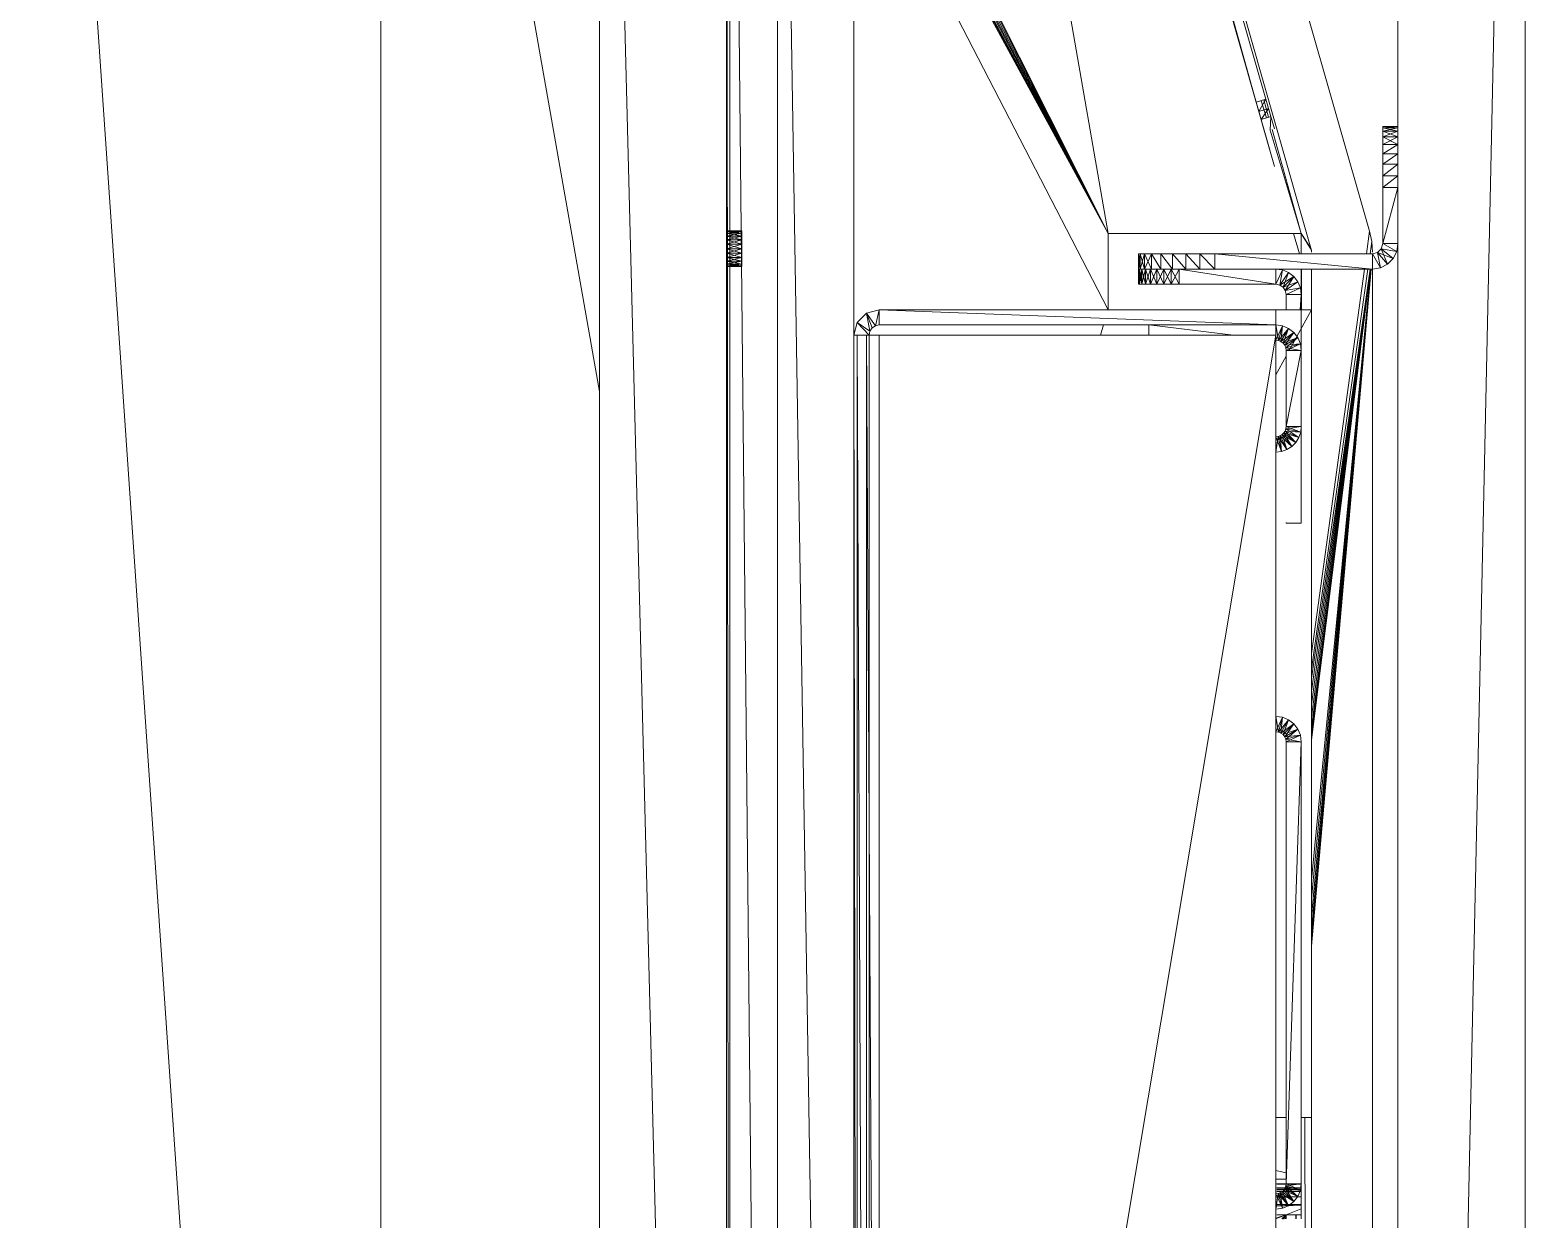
# Model space of a CAD drawing. Header units: millimetres. Extents: x 90978 to 295199, y -4084 to 97293.
# Drawn here: x 171673.3 to 171967.3, y 18576.1 to 18810 of the extents above; entities that cross this region are included whole.
import ezdxf

# ---------------------------------------------------------------- set-up
doc = ezdxf.new("R2010")
doc.units = ezdxf.units.MM
doc.header["$MEASUREMENT"] = 0
doc.layers.get('0').update_dxf_attribs({"linetype": 'CONTINUOUS'})
doc.layers.add('G-IMPT', color=8, linetype='CONTINUOUS', lineweight=9)

# ---------------------------------------------------------------- blocks, each defined once
blk = doc.blocks.new('Synergy Type 3 - Desk Type 3_dwg_Family - 607669-310583-_3D_-V219-Level 0')
at = {"layer": 'G-IMPT'}
for p, q in [((20.53, -395.46), (328.81, -307.38)), ((29.77, -392.82), (72.05, -380.74)), ((29.77, -392.82), (72.13, -381.01)), ((30.32, -394.75), (73.55, -382.4)), ((17.13, -396.43), (42.01, -389.33)), ((18.97, -395.91), (43.83, -388.81)), ((20.53, -395.46), (29.77, -392.82)), ((20.53, -395.46), (27.93, -393.35)), ((23.93, -394.49), (26.37, -393.79)), ((27.93, -393.35), (26.37, -393.79)), ((28.48, -395.27), (26.37, -393.79)), ((26.37, -393.79), (26.92, -395.72)), ((27.93, -393.35), (29.77, -392.82)), ((27.93, -393.35), (30.32, -394.75)), ((27.93, -393.35), (28.48, -395.27)), ((30.32, -394.75), (29.77, -392.82)), ((24.25, -395.61), (26.92, -395.72)), ((24.48, -396.41), (26.92, -395.72)), ((30.32, -394.75), (26.92, -395.72)), ((28.48, -395.27), (26.92, -395.72)), ((30.32, -394.75), (28.48, -395.27)), ((-169.96, -402.39), (-328.16, -403.02)), ((-182.96, -401.71), (-189.89, -401.71)), ((-3.06, -401.71), (-11.06, -401.71)), ((-3.06, -401.72), (-11.06, -401.75)), ((3.94, -400.2), (-0.06, -401.35)), ((-169.96, -403.71), (-328.16, -403.71)), ((-3.06, -403.71), (-11.06, -403.71))]:
    blk.add_line(p, q, dxfattribs=at)
blk = doc.blocks.new('Synergy Type 3 - Desk Type 3_dwg_Family - 609077-310585-_3D_-768214-Level 0')
at = {"layer": 'G-IMPT'}
for p, q in [((116.42, -383.12), (4.36, -415.13)), ((-136.21, -403.71), (-3.06, -415.42)), ((-135.23, -403.71), (-3.06, -415.42)), ((-133.19, -403.71), (-3.06, -415.41)), ((-129.73, -403.76), (-3.06, -415.41)), ((-126.87, -403.71), (-3.06, -415.4)), ((-123.2, -403.71), (-3.06, -415.39)), ((-95.66, -403.71), (-3.06, -415.3)), ((-94.86, -403.71), (-3.06, -415.3)), ((-93.32, -403.71), (-3.06, -415.29)), ((-91.21, -403.71), (-3.06, -415.28)), ((-88.74, -403.71), (-3.06, -415.27)), ((-86.12, -403.71), (-3.06, -415.25)), ((-83.57, -403.71), (-3.06, -415.24)), ((-81.75, -403.71), (-3.06, -414.81)), ((-78.69, -403.71), (-3.06, -414.11)), ((-0.06, -414.53), (4.36, -415.13)), ((-495.06, -415.71), (-3.06, -415.71)), ((-0.06, -415.23), (2.32, -415.57)), ((0.24, -415.71), (2.32, -415.57)), ((2.32, -415.57), (4.36, -415.13))]:
    blk.add_line(p, q, dxfattribs=at)
blk = doc.blocks.new('Synergy Type 3 - Desk Type 3_dwg_Family - 612933-310587-_3D_-V220-Level 0')
at = {"layer": 'G-IMPT'}
for p, q in [((-319.04, -396.71), (-318.19, -398.71)), ((-316.06, -398.71), (-316.06, -396.71)), ((-315.98, -398.71), (-315.94, -396.71)), ((-315.06, -401.71), (-315.06, -396.71)), ((-314.97, -396.71), (-315.03, -401.71)), ((-314.32, -401.71), (-314.32, -396.71)), ((-189.06, -398.71), (-189.89, -396.63)), ((-182.06, -396.71), (-182.06, -398.74)), ((-180.36, -396.71), (-180.85, -398.71)), ((-314.29, -396.92), (-314.32, -401.71)), ((-314.06, -396.92), (-314.06, -401.71)), ((-313.69, -401.71), (-313.72, -396.92)), ((-313.68, -396.92), (-313.68, -401.71)), ((-312.63, -401.71), (-312.71, -396.92)), ((-312.59, -396.92), (-312.59, -401.71)), ((-311.02, -401.71), (-311.15, -396.92)), ((-311.06, -396.92), (-311.06, -401.71)), ((-310.97, -396.92), (-310.97, -401.71)), ((-309.06, -398.71), (-310.2, -401.71)), ((-309.06, -398.71), (-309.12, -396.92)), ((-309.06, -398.71), (-309.06, -396.92)), ((-309.06, -398.71), (-308.34, -396.92)), ((-309.06, -398.71), (-308.42, -396.92)), ((-309.06, -398.71), (-309.06, -401.71)), ((-193.88, -398.79), (-192.45, -398.77)), ((-189.06, -398.71), (-189.89, -397.88)), ((-189.06, -398.71), (-189.89, -397.96)), ((-189.06, -398.71), (-189.89, -398.08)), ((-189.06, -398.71), (-189.89, -398.2)), ((-189.06, -398.71), (-189.89, -398.27)), ((-189.06, -398.71), (-189.89, -398.63)), ((-189.06, -398.71), (-189.89, -398.64)), ((-189.06, -398.71), (-189.89, -398.64)), ((-189.89, -398.72), (-189.06, -398.71)), ((-189.06, -398.71), (-189.89, -398.71)), ((-189.06, -398.71), (-189.69, -396.92)), ((-189.06, -398.71), (-189.65, -396.92)), ((-189.06, -398.71), (-189.06, -396.92)), ((-189.06, -398.71), (-189.06, -401.71)), ((-189.06, -398.71), (-187.91, -401.71)), ((-187.37, -396.92), (-187.21, -401.71)), ((-187.14, -396.92), (-187.14, -401.71)), ((-187.06, -401.71), (-187.06, -396.92)), ((-185.57, -401.71), (-185.7, -396.92)), ((-185.52, -396.92), (-185.52, -401.71)), ((-184.47, -401.71), (-184.56, -396.92)), ((-184.44, -396.92), (-184.44, -401.71)), ((-184.07, -401.71), (-184.1, -396.92)), ((-184.06, -396.92), (-184.06, -401.71)), ((-184.03, -396.92), (-184.05, -401.71)), ((-183.79, -401.71), (-183.79, -396.92)), ((-183.71, -396.92), (-183.76, -401.71)), ((-183.06, -401.71), (-183.06, -396.92)), ((-182.95, -396.92), (-183.02, -401.71)), ((-309.06, -400.71), (-309.06, -400.56)), ((-189.89, -400.64), (-189.06, -400.62)), ((-189.06, -400.62), (-189.89, -400.62)), ((-189.89, -400.71), (-189.06, -400.71)), ((-189.06, -400.71), (-189.06, -400.56))]:
    blk.add_line(p, q, dxfattribs=at)
blk = doc.blocks.new('Synergy Type 3 - Desk Type 3_dwg_Family - 633481-310595-_3D_-V221-Level 0')
at = {"layer": 'G-IMPT'}
for p, q in [((-14.06, -371.71), (-16.06, -371.71)), ((-16.06, -388.38), (-14.06, -371.71)), ((-14.06, -371.71), (-14.06, -396.71)), ((-187.79, -398.01), (-187.96, -396.71)), ((-187.79, -398.01), (-187.96, -396.71)), ((-187.79, -398.01), (-187.96, -396.71)), ((-184.91, -397.16), (-187.96, -396.71)), ((-187.79, -398.01), (-184.96, -396.71)), ((-184.91, -397.16), (-184.96, -396.71)), ((-184.96, -396.71), (-184.91, -397.16)), ((-184.91, -397.16), (-184.96, -396.71)), ((-94.12, -397.23), (-94.06, -396.71)), ((-94.12, -397.23), (-94.06, -396.71)), ((-94.12, -397.23), (-91.06, -396.71)), ((-94.12, -397.23), (-94.06, -396.71)), ((-94.06, -396.71), (-91.23, -398.01)), ((-91.06, -396.71), (-91.23, -398.01)), ((-91.06, -396.71), (-91.23, -398.01)), ((-91.06, -396.71), (-91.23, -398.01)), ((-38.93, -397.82), (-39.06, -396.71)), ((-38.93, -397.82), (-39.06, -396.71)), ((-36.01, -397.16), (-39.06, -396.71)), ((-38.93, -397.82), (-39.06, -396.71)), ((-36.19, -396.76), (-38.93, -397.82)), ((-36.06, -396.71), (-36.01, -397.16)), ((-36.06, -396.71), (-36.01, -397.16)), ((-36.06, -396.71), (-36.01, -397.16)), ((-17.06, -396.71), (-17.12, -397.23)), ((-17.12, -397.23), (-17.06, -396.71)), ((-17.12, -397.23), (-14.06, -396.71)), ((-17.12, -397.23), (-17.06, -396.71)), ((-17.06, -396.71), (-14.23, -398.01)), ((-16.06, -396.71), (-14.06, -396.71)), ((-14.06, -396.71), (-14.23, -398.01)), ((-14.06, -396.71), (-14.23, -398.01)), ((-14.06, -396.71), (-14.23, -398.01)), ((-184.91, -397.16), (-187.79, -398.01)), ((-184.91, -397.16), (-187.79, -398.01)), ((-184.76, -397.58), (-187.79, -398.01)), ((-187.29, -399.21), (-187.79, -398.01)), ((-187.29, -399.21), (-187.79, -398.01)), ((-187.29, -399.21), (-187.79, -398.01)), ((-187.29, -399.21), (-184.91, -397.16)), ((-184.76, -397.58), (-187.29, -399.21)), ((-184.76, -397.58), (-187.29, -399.21)), ((-184.52, -397.96), (-187.29, -399.21)), ((-186.49, -400.25), (-187.29, -399.21)), ((-186.49, -400.25), (-187.29, -399.21)), ((-186.49, -400.25), (-187.29, -399.21)), ((-186.49, -400.25), (-184.76, -397.58)), ((-186.49, -400.25), (-184.52, -397.96)), ((-184.52, -397.96), (-186.49, -400.25)), ((-186.49, -400.25), (-184.2, -398.28)), ((-184.2, -398.28), (-186.49, -400.25)), ((-183.82, -398.51), (-186.49, -400.25)), ((-184.2, -398.28), (-185.46, -401.04)), ((-185.46, -401.04), (-183.82, -398.51)), ((-183.82, -398.51), (-185.46, -401.04)), ((-183.4, -398.66), (-185.46, -401.04)), ((-184.76, -397.58), (-184.91, -397.16)), ((-184.91, -397.16), (-184.76, -397.58)), ((-184.76, -397.58), (-184.91, -397.16)), ((-184.52, -397.96), (-184.76, -397.58)), ((-184.76, -397.58), (-184.52, -397.96)), ((-184.52, -397.96), (-184.76, -397.58)), ((-184.52, -397.96), (-184.2, -398.28)), ((-184.52, -397.96), (-184.2, -398.28)), ((-184.2, -398.28), (-184.52, -397.96)), ((-183.82, -398.51), (-184.25, -401.54)), ((-184.25, -401.54), (-183.4, -398.66)), ((-183.4, -398.66), (-184.25, -401.54)), ((-182.96, -398.71), (-184.25, -401.54)), ((-184.2, -398.28), (-183.82, -398.51)), ((-184.2, -398.28), (-183.82, -398.51)), ((-183.82, -398.51), (-184.2, -398.28)), ((-183.82, -398.51), (-183.4, -398.66)), ((-183.82, -398.51), (-183.4, -398.66)), ((-183.4, -398.66), (-183.82, -398.51)), ((-183.4, -398.66), (-182.96, -398.71)), ((-183.4, -398.66), (-182.96, -398.71)), ((-183.4, -398.66), (-182.96, -401.71)), ((-182.96, -398.71), (-183.4, -398.66)), ((-182.96, -398.71), (-96.06, -398.71)), ((-182.96, -398.71), (-96.06, -401.71)), ((-182.96, -398.71), (-182.96, -401.71)), ((-96.06, -398.71), (-95.54, -398.64)), ((-96.06, -398.71), (-95.54, -398.64)), ((-96.06, -398.71), (-95.54, -398.64)), ((-95.54, -398.64), (-96.06, -401.71)), ((-96.06, -398.71), (-96.06, -401.71)), ((-96.06, -398.71), (-94.76, -401.54)), ((-95.54, -398.64), (-95.06, -398.44)), ((-95.54, -398.64), (-95.06, -398.44)), ((-95.54, -398.64), (-95.06, -398.44)), ((-95.54, -398.64), (-93.56, -401.04)), ((-95.54, -398.64), (-94.76, -401.54)), ((-95.54, -398.64), (-94.76, -401.54)), ((-95.06, -398.44), (-94.64, -398.13)), ((-95.06, -398.44), (-94.64, -398.13)), ((-95.06, -398.44), (-94.64, -398.13)), ((-95.06, -398.44), (-92.52, -400.25)), ((-95.06, -398.44), (-93.56, -401.04)), ((-95.06, -398.44), (-93.56, -401.04)), ((-95.06, -398.44), (-94.76, -401.54)), ((-94.64, -398.13), (-94.32, -397.71)), ((-94.64, -398.13), (-94.32, -397.71)), ((-94.64, -398.13), (-94.32, -397.71)), ((-94.64, -398.13), (-91.73, -399.21)), ((-94.64, -398.13), (-92.52, -400.25)), ((-94.64, -398.13), (-92.52, -400.25)), ((-94.64, -398.13), (-93.56, -401.04)), ((-94.32, -397.71), (-94.12, -397.23)), ((-94.32, -397.71), (-94.12, -397.23)), ((-94.32, -397.71), (-94.12, -397.23)), ((-94.32, -397.71), (-91.23, -398.01)), ((-94.32, -397.71), (-91.73, -399.21)), ((-94.32, -397.71), (-91.73, -399.21)), ((-94.32, -397.71), (-92.52, -400.25)), ((-94.12, -397.23), (-91.23, -398.01)), ((-94.12, -397.23), (-91.23, -398.01)), ((-94.12, -397.23), (-91.73, -399.21)), ((-91.73, -399.21), (-92.52, -400.25)), ((-91.73, -399.21), (-92.52, -400.25)), ((-91.73, -399.21), (-92.52, -400.25)), ((-91.23, -398.01), (-91.73, -399.21)), ((-91.23, -398.01), (-91.73, -399.21)), ((-91.23, -398.01), (-91.73, -399.21)), ((-36.01, -397.16), (-38.93, -397.82)), ((-36.01, -397.16), (-38.93, -397.82)), ((-35.86, -397.58), (-38.93, -397.82)), ((-38.56, -398.88), (-38.93, -397.82)), ((-38.56, -398.88), (-38.93, -397.82)), ((-38.56, -398.88), (-38.93, -397.82)), ((-36.01, -397.16), (-38.56, -398.88)), ((-35.86, -397.58), (-38.56, -398.88)), ((-35.86, -397.58), (-38.56, -398.88)), ((-35.62, -397.96), (-38.56, -398.88)), ((-37.97, -399.83), (-38.56, -398.88)), ((-37.97, -399.83), (-38.56, -398.88)), ((-37.97, -399.83), (-38.56, -398.88)), ((-35.86, -397.58), (-37.97, -399.83)), ((-35.62, -397.96), (-37.97, -399.83)), ((-35.62, -397.96), (-37.97, -399.83)), ((-35.3, -398.27), (-37.97, -399.83)), ((-37.17, -400.62), (-37.97, -399.83)), ((-37.17, -400.62), (-37.97, -399.83)), ((-37.17, -400.62), (-37.97, -399.83)), ((-35.62, -397.96), (-37.17, -400.62)), ((-35.3, -398.27), (-37.17, -400.62)), ((-35.3, -398.27), (-37.17, -400.62)), ((-34.92, -398.51), (-37.17, -400.62)), ((-35.3, -398.27), (-36.23, -401.22)), ((-34.92, -398.51), (-36.23, -401.22)), ((-34.92, -398.51), (-36.23, -401.22)), ((-34.5, -398.66), (-36.23, -401.22)), ((-36.01, -397.16), (-35.86, -397.58)), ((-36.01, -397.16), (-35.86, -397.58)), ((-36.01, -397.16), (-35.86, -397.58)), ((-35.86, -397.58), (-35.62, -397.96)), ((-35.86, -397.58), (-35.62, -397.96)), ((-35.86, -397.58), (-35.62, -397.96)), ((-35.62, -397.96), (-35.3, -398.27)), ((-35.62, -397.96), (-35.3, -398.27)), ((-35.62, -397.96), (-35.3, -398.27)), ((-35.3, -398.27), (-34.92, -398.51)), ((-35.3, -398.27), (-34.92, -398.51)), ((-35.3, -398.27), (-34.92, -398.51)), ((-34.92, -398.51), (-35.17, -401.59)), ((-34.5, -398.66), (-35.17, -401.59)), ((-34.5, -398.66), (-35.17, -401.59)), ((-34.06, -398.71), (-35.17, -401.59)), ((-34.92, -398.51), (-34.5, -398.66)), ((-34.92, -398.51), (-34.5, -398.66)), ((-34.92, -398.51), (-34.5, -398.66)), ((-34.5, -398.66), (-34.06, -398.71)), ((-34.5, -398.66), (-34.06, -398.71)), ((-34.5, -398.66), (-34.06, -401.71)), ((-34.5, -398.66), (-34.06, -398.71)), ((-34.06, -398.71), (-19.06, -398.71)), ((-34.06, -398.71), (-19.06, -401.71)), ((-34.06, -398.71), (-34.06, -401.71)), ((-19.06, -398.71), (-18.54, -398.64)), ((-19.06, -398.71), (-18.54, -398.64)), ((-19.06, -398.71), (-18.54, -398.64)), ((-18.54, -398.64), (-19.06, -401.71)), ((-19.06, -398.71), (-19.06, -401.71)), ((-19.06, -398.71), (-17.76, -401.54)), ((-18.54, -398.64), (-18.06, -398.44)), ((-18.54, -398.64), (-18.06, -398.44)), ((-18.54, -398.64), (-18.06, -398.44)), ((-18.54, -398.64), (-16.56, -401.04)), ((-18.54, -398.64), (-17.76, -401.54)), ((-18.54, -398.64), (-17.76, -401.54)), ((-18.06, -398.44), (-17.64, -398.13)), ((-18.06, -398.44), (-17.64, -398.13)), ((-18.06, -398.44), (-17.64, -398.13)), ((-18.06, -398.44), (-15.52, -400.25)), ((-18.06, -398.44), (-16.56, -401.04)), ((-18.06, -398.44), (-16.56, -401.04)), ((-18.06, -398.44), (-17.76, -401.54)), ((-17.64, -398.13), (-17.32, -397.71)), ((-17.64, -398.13), (-17.32, -397.71)), ((-17.64, -398.13), (-17.32, -397.71)), ((-17.64, -398.13), (-14.73, -399.21)), ((-17.64, -398.13), (-15.52, -400.25)), ((-17.64, -398.13), (-15.52, -400.25)), ((-17.64, -398.13), (-16.56, -401.04)), ((-17.32, -397.71), (-17.12, -397.23)), ((-17.32, -397.71), (-17.12, -397.23)), ((-17.32, -397.71), (-17.12, -397.23)), ((-17.32, -397.71), (-14.23, -398.01)), ((-17.32, -397.71), (-14.73, -399.21)), ((-17.32, -397.71), (-14.73, -399.21)), ((-17.32, -397.71), (-15.52, -400.25)), ((-17.12, -397.23), (-14.23, -398.01)), ((-17.12, -397.23), (-14.23, -398.01)), ((-17.12, -397.23), (-14.73, -399.21)), ((-14.73, -399.21), (-15.52, -400.25)), ((-14.73, -399.21), (-15.52, -400.25)), ((-14.73, -399.21), (-15.52, -400.25)), ((-14.23, -398.01), (-14.73, -399.21)), ((-14.23, -398.01), (-14.73, -399.21)), ((-14.23, -398.01), (-14.73, -399.21)), ((-186.49, -400.25), (-185.46, -401.04)), ((-185.46, -401.04), (-186.49, -400.25)), ((-185.46, -401.04), (-186.49, -400.25)), ((-185.46, -401.04), (-184.25, -401.54)), ((-184.25, -401.54), (-185.46, -401.04)), ((-184.25, -401.54), (-185.46, -401.04)), ((-184.25, -401.54), (-182.96, -401.71)), ((-182.96, -401.71), (-184.25, -401.54)), ((-182.96, -401.71), (-184.25, -401.54)), ((-96.06, -401.71), (-182.96, -401.71)), ((-94.76, -401.54), (-96.06, -401.71)), ((-94.76, -401.54), (-96.06, -401.71)), ((-94.76, -401.54), (-96.06, -401.71)), ((-93.56, -401.04), (-94.76, -401.54)), ((-93.56, -401.04), (-94.76, -401.54)), ((-93.56, -401.04), (-94.76, -401.54)), ((-92.52, -400.25), (-93.56, -401.04)), ((-92.52, -400.25), (-93.56, -401.04)), ((-92.52, -400.25), (-93.56, -401.04)), ((-36.23, -401.22), (-37.17, -400.62)), ((-36.23, -401.22), (-37.17, -400.62)), ((-36.23, -401.22), (-37.17, -400.62)), ((-35.17, -401.59), (-36.23, -401.22)), ((-35.17, -401.59), (-36.23, -401.22)), ((-35.17, -401.59), (-36.23, -401.22)), ((-34.06, -401.71), (-35.17, -401.59)), ((-34.06, -401.71), (-35.17, -401.59)), ((-34.06, -401.71), (-35.17, -401.59)), ((-19.06, -401.71), (-34.06, -401.71)), ((-17.76, -401.54), (-19.06, -401.71)), ((-17.76, -401.54), (-19.06, -401.71)), ((-17.76, -401.54), (-19.06, -401.71)), ((-16.56, -401.04), (-17.76, -401.54)), ((-16.56, -401.04), (-17.76, -401.54)), ((-16.56, -401.04), (-17.76, -401.54)), ((-15.52, -400.25), (-16.56, -401.04)), ((-15.52, -400.25), (-16.56, -401.04)), ((-15.52, -400.25), (-16.56, -401.04))]:
    blk.add_line(p, q, dxfattribs=at)
blk = doc.blocks.new('Synergy Type 3 - Desk Type 3_dwg_Family - 641585-310597-_3D_-768220-Level 0')
at = {"layer": 'G-IMPT'}
for p, q in [((240.94, -263.71), (-739.06, -263.71)), ((240.94, -263.71), (-739.06, -288.71)), ((-739.06, -288.71), (240.94, -288.71)), ((-724.06, -289.34), (225.94, -288.71)), ((225.94, -289.34), (-724.06, -289.34)), ((225.94, -289.34), (-709.06, -298.71)), ((-209.06, -288.71), (225.94, -288.71)), ((-2.56, -291.71), (-2.56, -288.71)), ((-2.44, -288.71), (-2.56, -288.71)), ((-2.56, -288.71), (-2.44, -288.71)), ((-2.56, -291.71), (-2.44, -288.71)), ((-2.44, -291.71), (-2.56, -288.71)), ((-2.44, -291.71), (-2.09, -288.71)), ((-2.44, -291.71), (-2.44, -288.71)), ((-2.44, -291.71), (-2.44, -288.71)), ((-2.09, -291.71), (-2.44, -288.71)), ((-1.53, -291.71), (-2.09, -288.71)), ((-2.09, -291.71), (-2.09, -288.71)), ((-1.53, -288.71), (-2.09, -291.71)), ((-2.09, -291.71), (-2.09, -288.71)), ((-1.53, -291.71), (-0.81, -288.71)), ((-1.53, -291.71), (-1.53, -288.71)), ((-0.81, -291.71), (-1.53, -288.71)), ((-1.53, -291.71), (-1.53, -288.71)), ((-0.81, -291.71), (-0.81, -288.71)), ((0.04, -291.71), (-0.81, -288.71)), ((-0.81, -291.71), (0.04, -288.71)), ((-0.81, -291.71), (-0.81, -288.71)), ((0.04, -291.71), (0.04, -288.71)), ((0.94, -291.71), (0.04, -288.71)), ((0.04, -291.71), (0.94, -288.71)), ((0.04, -291.71), (0.04, -288.71)), ((0.94, -291.71), (0.94, -288.71)), ((1.85, -291.71), (0.94, -288.71)), ((0.94, -291.71), (1.85, -288.71)), ((0.94, -291.71), (0.94, -288.71)), ((1.85, -291.71), (2.69, -288.71)), ((1.85, -291.71), (1.85, -288.71)), ((1.85, -291.71), (1.85, -288.71)), ((2.69, -291.71), (1.85, -288.71)), ((2.69, -291.71), (3.42, -288.71)), ((2.69, -291.71), (2.69, -288.71)), ((2.69, -291.71), (2.69, -288.71)), ((3.42, -291.71), (2.69, -288.71)), ((3.42, -291.71), (3.98, -288.71)), ((3.42, -291.71), (3.42, -288.71)), ((3.42, -291.71), (3.42, -288.71)), ((3.42, -288.71), (3.98, -291.71)), ((4.32, -291.71), (3.98, -288.71)), ((3.98, -291.71), (4.32, -288.71)), ((3.98, -291.71), (3.98, -288.71)), ((3.98, -288.71), (3.98, -291.71)), ((4.44, -288.71), (4.32, -288.71)), ((4.44, -288.71), (4.32, -288.71)), ((4.44, -291.71), (4.32, -288.71)), ((4.32, -291.71), (4.32, -288.71)), ((4.32, -291.71), (4.44, -288.71)), ((4.32, -291.71), (4.32, -288.71)), ((4.44, -291.71), (4.44, -288.71)), ((-2.56, -291.71), (-2.44, -291.71)), ((-2.56, -291.71), (-2.44, -291.71)), ((-1.53, -291.71), (-2.56, -291.71)), ((-1.53, -291.71), (-2.44, -291.71)), ((-2.44, -291.71), (-2.09, -291.71)), ((-2.44, -291.71), (-2.09, -291.71)), ((-1.53, -291.71), (-2.44, -291.71)), ((-1.53, -291.71), (-2.09, -291.71)), ((-1.53, -291.71), (-2.09, -291.71)), ((-1.53, -291.71), (-2.09, -291.71)), ((-1.53, -291.71), (-0.81, -291.71)), ((-0.81, -291.71), (-1.53, -291.71)), ((3.42, -291.71), (-1.53, -291.71)), ((-1.53, -291.71), (2.69, -291.71)), ((-1.53, -291.71), (1.85, -291.71)), ((-1.53, -291.71), (-0.81, -291.71)), ((-1.53, -291.71), (0.94, -291.71)), ((-1.53, -291.71), (0.04, -291.71)), ((-0.81, -291.71), (0.04, -291.71)), ((-0.81, -291.71), (0.04, -291.71)), ((-0.81, -291.71), (3.42, -291.71)), ((0.04, -291.71), (0.94, -291.71)), ((0.94, -291.71), (0.04, -291.71)), ((3.42, -291.71), (0.04, -291.71)), ((1.85, -291.71), (0.94, -291.71)), ((0.94, -291.71), (1.85, -291.71)), ((3.42, -291.71), (0.94, -291.71)), ((2.69, -291.71), (1.85, -291.71)), ((1.85, -291.71), (2.69, -291.71)), ((3.42, -291.71), (1.85, -291.71)), ((3.42, -291.71), (2.69, -291.71)), ((2.69, -291.71), (3.42, -291.71)), ((3.42, -291.71), (2.69, -291.71)), ((3.42, -291.71), (4.32, -291.71)), ((3.42, -291.71), (3.98, -291.71)), ((3.42, -291.71), (3.98, -291.71)), ((3.42, -291.71), (4.44, -291.71)), ((3.42, -291.71), (4.32, -291.71)), ((3.42, -291.71), (3.98, -291.71)), ((4.32, -291.71), (3.98, -291.71)), ((4.32, -291.71), (3.98, -291.71)), ((4.44, -291.71), (4.32, -291.71)), ((4.44, -291.71), (4.32, -291.71)), ((210.94, -298.71), (-710.55, -313.71)), ((210.94, -298.71), (-709.06, -298.71)), ((212.44, -313.71), (-16.06, -313.71))]:
    blk.add_line(p, q, dxfattribs=at)
blk = doc.blocks.new('Synergy Type 3 - Desk Type 3_dwg_Family - 677673-310599-_3D_-768221-Level 0')
at = {"layer": 'G-IMPT'}
for p, q in [((-16.06, -313.71), (-482.06, -313.71)), ((-482.06, -314.38), (-16.06, -313.71)), ((-482.06, -316.21), (-16.06, -314.38)), ((-16.06, -314.38), (-482.06, -314.38)), ((-16.06, -314.38), (-16.06, -313.71)), ((-16.06, -313.71), (-13.56, -314.38)), ((-16.06, -316.21), (-16.06, -314.38)), ((-16.06, -316.71), (-13.56, -314.38)), ((-13.56, -314.38), (-15.29, -316.86)), ((-13.56, -314.38), (-11.73, -316.21)), ((-482.06, -318.71), (-16.06, -316.21)), ((-16.06, -316.21), (-482.06, -316.21)), ((-16.06, -316.71), (-482.06, -316.71)), ((-16.06, -318.71), (-16.06, -316.21)), ((-16.06, -316.71), (-16.06, -316.98)), ((-16.06, -316.71), (-15.29, -316.86)), ((-15.29, -316.86), (-16.06, -316.71)), ((-15.29, -316.86), (-16.06, -316.71)), ((-11.73, -316.21), (-15.29, -316.86)), ((-14.64, -317.3), (-15.29, -316.86)), ((-14.64, -317.3), (-15.29, -316.86)), ((-14.64, -317.3), (-15.29, -316.86)), ((-11.73, -316.21), (-14.64, -317.3)), ((-11.73, -316.21), (-14.64, -317.3)), ((-14.21, -317.95), (-14.64, -317.3)), ((-14.21, -317.95), (-14.64, -317.3)), ((-14.21, -317.95), (-14.64, -317.3)), ((-11.73, -316.21), (-14.21, -317.95)), ((-11.06, -318.71), (-11.73, -316.21)), ((-16.06, -396.71), (-482.06, -318.71)), ((-482.06, -318.71), (-16.06, -318.71)), ((-16.06, -396.71), (-16.06, -318.71)), ((-14.06, -318.71), (-14.21, -317.95)), ((-11.06, -318.71), (-14.21, -317.95)), ((-14.06, -371.71), (-14.06, -318.71)), ((-11.06, -318.71), (-14.06, -396.71)), ((-11.06, -318.71), (-14.06, -318.71)), ((-11.06, -318.71), (-11.06, -396.71)), ((-482.06, -396.71), (-16.06, -396.71)), ((-14.06, -396.71), (-11.06, -396.71))]:
    blk.add_line(p, q, dxfattribs=at)
blk = doc.blocks.new('Synergy Type 3 - Desk Type 3_dwg_Family - 678409-310601-_3D_-V204-Level 0')
at = {"layer": 'G-IMPT'}
for p, q in [((325.94, -145.71), (-766.06, -220.71)), ((-766.06, -220.71), (267.94, -220.71))]:
    blk.add_line(p, q, dxfattribs=at)
blk = doc.blocks.new('Synergy Type 3 - Desk Type 3_dwg_Family - 680513-310603-_3D_-768223-Level 0')
at = {"layer": 'G-IMPT'}
for p, q in [((-27.13, -263.71), (217.11, -220.71)), ((-11.06, -363.71), (85.74, -313.71)), ((3.94, -363.71), (96.62, -313.71)), ((3.94, -363.71), (95.93, -313.71)), ((3.94, -363.71), (97.52, -313.71)), ((3.94, -363.71), (98.59, -313.71)), ((3.94, -363.71), (99.79, -313.71)), ((3.94, -363.71), (101.06, -313.71)), ((3.94, -363.71), (102.35, -313.71)), ((3.94, -363.71), (103.61, -313.71)), ((3.94, -363.71), (232.08, -324.07)), ((-14.06, -362.82), (-16.06, -362.23)), ((3.94, -363.71), (-11.06, -363.71)), ((3.94, -401.71), (3.94, -363.71)), ((74.02, -382.75), (1.07, -403.6)), ((26.67, -394.84), (30.05, -393.81)), ((-169.96, -396.71), (-169.96, -398.71)), ((-20.19, -398.71), (-23.84, -396.71)), ((-11.06, -396.71), (-11.06, -403.71)), ((3.94, -401.71), (24.24, -395.57)), ((3.94, -401.71), (24.35, -395.96)), ((26.79, -395.27), (30.19, -394.31)), ((-11.06, -403.71), (-19.06, -399.33)), ((-169.96, -401.71), (-169.96, -403.71)), ((-0.06, -401.71), (3.94, -401.71)), ((3.94, -401.71), (0.66, -403.68)), ((3.94, -401.71), (1.07, -403.6)), ((-11.06, -403.71), (-169.96, -403.71)), ((-11.06, -403.71), (-12.63, -403.71)), ((0.24, -403.71), (0.66, -403.68)), ((0.66, -403.68), (1.07, -403.6))]:
    blk.add_line(p, q, dxfattribs=at)
blk = doc.blocks.new('Synergy Type 3 - Desk Type 3_dwg_Family - 681681-310605-_3D_-768224-Level 0')
at = {"layer": 'G-IMPT'}
for p, q in [((-6.06, -369.87), (-6.06, -369.71)), ((-3.06, -369.71), (-6.06, -369.71)), ((-6.06, -369.87), (-6.06, -369.71)), ((-6.06, -369.71), (-3.06, -369.71)), ((-6.06, -377.71), (-6.06, -369.71)), ((-6.06, -377.71), (-6.06, -369.71)), ((-6.06, -377.71), (-6.06, -369.71)), ((-6.06, -377.71), (-6.06, -369.71)), ((-6.06, -377.71), (-6.06, -369.71)), ((-6.06, -369.87), (-3.06, -369.71)), ((-6.06, -369.71), (-3.06, -369.71)), ((-3.06, -369.87), (-6.06, -369.71)), ((-6.06, -369.71), (-6.06, -377.71)), ((-6.06, -369.71), (-6.06, -377.71)), ((-6.06, -369.71), (-6.06, -377.71)), ((-6.06, -369.71), (-6.06, -377.71)), ((-6.06, -369.87), (-6.06, -370.32)), ((-6.06, -370.32), (-6.06, -369.87)), ((-6.06, -377.71), (-6.06, -369.87)), ((-6.06, -377.71), (-6.06, -369.87)), ((-6.06, -369.87), (-3.06, -369.87)), ((-3.06, -369.87), (-6.06, -370.32)), ((-3.06, -370.32), (-6.06, -369.87)), ((-6.06, -369.87), (-3.06, -369.87)), ((-6.06, -369.87), (-6.06, -377.71)), ((-6.06, -370.32), (-6.06, -371.06)), ((-6.06, -371.06), (-6.06, -370.32)), ((-6.06, -377.71), (-6.06, -370.32)), ((-6.06, -370.32), (-3.06, -370.32)), ((-3.06, -370.32), (-6.06, -371.06)), ((-3.06, -371.06), (-6.06, -370.32)), ((-6.06, -370.32), (-3.06, -370.32)), ((-6.06, -370.32), (-6.06, -377.71)), ((-3.06, -369.71), (-3.06, -369.87)), ((-3.06, -369.87), (-3.06, -369.71)), ((-3.06, -372.24), (-3.06, -369.71)), ((-3.06, -372.24), (-3.06, -369.71)), ((-3.06, -372.24), (-3.06, -369.71)), ((-3.06, -372.24), (-3.06, -369.71)), ((-3.06, -372.24), (-3.06, -369.71)), ((-3.06, -372.24), (-3.06, -369.71)), ((-3.06, -369.71), (-3.06, -372.24)), ((-3.06, -369.71), (-3.06, -372.24)), ((-3.06, -369.71), (-3.06, -372.24)), ((-3.06, -369.87), (-3.06, -370.32)), ((-3.06, -370.32), (-3.06, -369.87)), ((-3.06, -372.24), (-3.06, -369.87)), ((-3.06, -369.87), (-3.06, -372.24)), ((-3.06, -369.87), (-3.06, -372.24)), ((-3.06, -370.32), (-3.06, -371.06)), ((-3.06, -371.06), (-3.06, -370.32)), ((-3.06, -372.24), (-3.06, -370.32)), ((-3.06, -370.32), (-3.06, -372.24)), ((-6.06, -371.06), (-6.06, -372.05)), ((-6.06, -372.05), (-6.06, -371.06)), ((-6.06, -377.71), (-6.06, -371.06)), ((-6.06, -371.06), (-3.06, -371.06)), ((-3.06, -371.06), (-6.06, -372.05)), ((-3.06, -372.05), (-6.06, -371.06)), ((-6.06, -371.06), (-3.06, -371.06)), ((-6.06, -371.06), (-6.06, -377.71)), ((-6.06, -372.05), (-6.06, -373.27)), ((-6.06, -373.27), (-6.06, -372.05)), ((-6.06, -377.71), (-6.06, -372.05)), ((-6.06, -372.05), (-3.06, -372.05)), ((-3.06, -372.05), (-6.06, -373.27)), ((-3.06, -373.27), (-6.06, -372.05)), ((-6.06, -372.05), (-3.06, -372.05)), ((-6.06, -372.05), (-6.06, -377.71)), ((-6.06, -373.27), (-6.06, -374.65)), ((-6.06, -374.65), (-6.06, -373.27)), ((-6.06, -377.71), (-6.06, -373.27)), ((-6.06, -373.27), (-3.06, -373.27)), ((-3.06, -373.27), (-6.06, -374.65)), ((-3.06, -374.65), (-6.06, -373.27)), ((-6.06, -373.27), (-3.06, -373.27)), ((-6.06, -373.27), (-6.06, -377.71)), ((-3.06, -371.06), (-3.06, -372.05)), ((-3.06, -372.05), (-3.06, -371.06)), ((-3.06, -372.24), (-3.06, -371.06)), ((-3.06, -371.06), (-3.06, -372.24)), ((-6.06, -374.65), (-6.06, -376.15)), ((-6.06, -376.15), (-6.06, -374.65)), ((-6.06, -377.71), (-6.06, -374.65)), ((-6.06, -374.65), (-3.06, -374.65)), ((-3.06, -374.65), (-6.06, -376.15)), ((-3.06, -376.15), (-6.06, -374.65)), ((-6.06, -374.65), (-3.06, -374.65)), ((-6.06, -374.65), (-6.06, -377.71)), ((-6.06, -376.15), (-6.06, -377.71)), ((-6.06, -376.15), (-6.06, -377.71)), ((-6.06, -377.71), (-6.06, -376.15)), ((-6.06, -377.71), (-6.06, -376.15)), ((-6.06, -376.15), (-3.06, -376.15)), ((-3.06, -376.15), (-6.06, -377.71)), ((-6.06, -376.15), (-3.06, -377.71)), ((-6.06, -376.15), (-3.06, -376.15)), ((-6.06, -376.15), (-6.06, -377.71)), ((-6.06, -376.15), (-6.06, -377.71)), ((-6.06, -377.71), (-6.06, -396.71)), ((-6.06, -377.71), (-3.06, -377.71)), ((-3.06, -377.71), (-6.06, -396.71)), ((-6.06, -396.71), (-6.21, -397.48)), ((-6.21, -397.48), (-6.06, -396.71)), ((-6.21, -397.48), (-6.06, -396.71)), ((-6.06, -396.71), (-3.06, -396.71)), ((-6.06, -396.71), (-3.23, -398.01)), ((-6.06, -396.71), (-3.23, -398.01)), ((-3.06, -396.71), (-3.23, -398.01)), ((-3.06, -396.71), (-3.23, -398.01)), ((-3.06, -396.71), (-3.23, -398.01)), ((-53.06, -398.71), (-53.06, -401.71)), ((-53.06, -398.71), (-52.9, -398.71)), ((-11.06, -398.71), (-8.06, -398.71)), ((-8.06, -398.71), (-7.29, -398.56)), ((-8.06, -398.71), (-7.29, -398.56)), ((-8.06, -398.71), (-7.29, -398.56)), ((-8.06, -398.71), (-6.76, -401.54)), ((-8.06, -398.71), (-6.76, -401.54)), ((-8.06, -398.71), (-8.06, -401.71)), ((-7.29, -398.56), (-6.64, -398.13)), ((-7.29, -398.56), (-6.64, -398.13)), ((-7.29, -398.56), (-6.64, -398.13)), ((-7.29, -398.56), (-4.52, -400.25)), ((-7.29, -398.56), (-5.56, -401.04)), ((-7.29, -398.56), (-6.76, -401.54)), ((-7.29, -398.56), (-5.56, -401.04)), ((-7.29, -398.56), (-6.76, -401.54)), ((-6.64, -398.13), (-6.21, -397.48)), ((-6.64, -398.13), (-6.21, -397.48)), ((-6.64, -398.13), (-6.21, -397.48)), ((-6.64, -398.13), (-3.73, -399.21)), ((-6.64, -398.13), (-4.52, -400.25)), ((-6.64, -398.13), (-4.52, -400.25)), ((-6.64, -398.13), (-5.56, -401.04)), ((-6.21, -397.48), (-3.23, -398.01)), ((-6.21, -397.48), (-3.73, -399.21)), ((-6.21, -397.48), (-3.23, -398.01)), ((-6.21, -397.48), (-3.73, -399.21)), ((-6.21, -397.48), (-4.52, -400.25)), ((-3.73, -399.21), (-4.52, -400.25)), ((-3.73, -399.21), (-4.52, -400.25)), ((-3.73, -399.21), (-4.52, -400.25)), ((-3.23, -398.01), (-3.73, -399.21)), ((-3.23, -398.01), (-3.73, -399.21)), ((-3.23, -398.01), (-3.73, -399.21)), ((-52.9, -401.71), (-53.06, -401.71)), ((-53.06, -401.71), (-45.06, -401.71)), ((-53.06, -401.71), (-34.06, -401.71)), ((-52.9, -401.71), (-45.06, -401.71)), ((-52.9, -401.71), (-45.06, -401.71)), ((-52.45, -401.71), (-45.06, -401.71)), ((-52.45, -401.71), (-45.06, -401.71)), ((-19.06, -401.71), (-8.06, -401.71)), ((-11.06, -401.47), (-8.06, -401.71)), ((-11.06, -401.71), (-8.06, -401.71)), ((-8.06, -401.71), (-6.76, -401.54)), ((-6.76, -401.54), (-8.06, -401.71)), ((-6.76, -401.54), (-8.06, -401.71)), ((-5.56, -401.04), (-6.76, -401.54)), ((-5.56, -401.04), (-6.76, -401.54)), ((-5.56, -401.04), (-6.76, -401.54)), ((-4.52, -400.25), (-5.56, -401.04)), ((-4.52, -400.25), (-5.56, -401.04)), ((-4.52, -400.25), (-5.56, -401.04))]:
    blk.add_line(p, q, dxfattribs=at)
blk = doc.blocks.new('Synergy Type 3 - Desk Type 3_dwg_Family - 685073-310609-_3D_-768226-Level 0')
at = {"layer": 'G-IMPT'}
for p, q in [((-3.06, -370), (-3.06, -369.71)), ((-0.06, -369.71), (-3.06, -369.71)), ((-3.06, -369.71), (-0.06, -369.71)), ((-3.06, -369.71), (-3.06, -370)), ((-3.06, -370), (-0.06, -369.71)), ((-3.06, -369.71), (-0.06, -369.71)), ((-3.06, -369.71), (-3.06, -372.24)), ((-3.06, -369.71), (-3.06, -372.24)), ((-3.06, -369.71), (-3.06, -372.24)), ((-3.06, -369.71), (-3.06, -372.24)), ((-0.06, -370), (-3.06, -369.71)), ((-3.06, -369.71), (-3.06, -372.24)), ((-3.06, -369.71), (-3.06, -372.24)), ((-3.06, -370.85), (-3.06, -370)), ((-3.06, -370), (-3.06, -370.85)), ((-3.06, -370.85), (-0.06, -370)), ((-0.06, -370), (-3.06, -370)), ((-3.06, -370), (-3.06, -372.24)), ((-3.06, -370), (-3.06, -372.24)), ((-0.06, -370), (-3.06, -370)), ((-3.06, -370), (-0.06, -370.85)), ((-3.06, -370), (-3.06, -372.24)), ((-3.06, -370), (-3.06, -372.24)), ((-0.06, -370), (-0.06, -369.71)), ((-0.06, -370), (-0.06, -369.71)), ((-0.06, -369.71), (-0.06, -372.24)), ((-0.06, -369.71), (-0.06, -372.24)), ((-0.06, -369.71), (-0.06, -372.24)), ((-0.06, -369.71), (-0.06, -372.24)), ((-0.06, -369.71), (-0.06, -372.24)), ((-0.06, -369.71), (-0.06, -372.24)), ((-0.06, -370.85), (-0.06, -370)), ((-0.06, -370), (-0.06, -370.85)), ((-0.06, -370), (-0.06, -372.24)), ((-0.06, -370), (-0.06, -372.24)), ((-0.06, -370), (-0.06, -372.24)), ((-0.06, -370), (-0.06, -372.24)), ((-0.06, -370), (-0.06, -372.24)), ((-3.06, -372.24), (-3.06, -370.85)), ((-3.06, -370.85), (-3.06, -372.24)), ((-3.06, -372.24), (-0.06, -370.85)), ((-0.06, -370.85), (-3.06, -370.85)), ((-3.06, -370.85), (-3.06, -372.24)), ((-0.06, -370.85), (-3.06, -370.85)), ((-3.06, -370.85), (-0.06, -372.24)), ((-3.06, -370.85), (-3.06, -372.24)), ((-3.06, -374.1), (-3.06, -372.24)), ((-3.06, -374.1), (-0.06, -372.24)), ((-0.06, -372.24), (-3.06, -372.24)), ((-0.06, -372.24), (-0.06, -370.85)), ((-0.06, -370.85), (-0.06, -372.24)), ((-0.06, -370.85), (-0.06, -372.24)), ((-0.06, -370.85), (-0.06, -372.24)), ((-0.06, -374.1), (-0.06, -372.24)), ((-3.06, -376.38), (-3.06, -374.1)), ((-3.06, -376.38), (-0.06, -374.1)), ((-0.06, -374.1), (-3.06, -374.1)), ((-0.06, -376.38), (-0.06, -374.1)), ((-3.06, -378.97), (-3.06, -376.38)), ((-3.06, -378.97), (-0.06, -376.38)), ((-0.06, -376.38), (-3.06, -376.38)), ((-3.06, -381.78), (-3.06, -378.97)), ((-3.06, -381.78), (-0.06, -378.97)), ((-0.06, -378.97), (-3.06, -378.97)), ((-0.06, -378.97), (-0.06, -376.38)), ((-0.06, -381.78), (-0.06, -378.97)), ((-3.06, -384.71), (-3.06, -381.78)), ((-0.06, -381.78), (-3.06, -384.71)), ((-0.06, -381.78), (-3.06, -381.78)), ((-0.06, -381.78), (-0.06, -384.71)), ((-3.06, -384.71), (-3.06, -415.71)), ((-3.06, -384.71), (-0.06, -384.71)), ((-0.06, -384.71), (-3.06, -415.71)), ((-0.06, -384.71), (-0.06, -415.71)), ((-2.81, -417.26), (-3.06, -415.71)), ((-2.81, -417.26), (-3.06, -415.71)), ((-0.06, -415.71), (-3.06, -415.71)), ((-2.81, -417.26), (-3.06, -415.71)), ((-0.06, -415.71), (-2.81, -417.26)), ((-0.06, -415.71), (-2.81, -417.26)), ((0.21, -416.71), (-2.81, -417.26)), ((0.21, -416.71), (-2.81, -417.26)), ((-2.1, -418.65), (-2.81, -417.26)), ((-2.1, -418.65), (-2.81, -417.26)), ((-2.1, -418.65), (-2.81, -417.26)), ((0.21, -416.71), (-2.1, -418.65)), ((0.21, -416.71), (-2.1, -418.65)), ((0.94, -417.44), (-2.1, -418.65)), ((0.21, -416.71), (-0.99, -419.76)), ((0.94, -417.44), (-0.99, -419.76)), ((0.94, -417.44), (-0.99, -419.76)), ((-0.06, -415.71), (0.21, -416.71)), ((0.21, -416.71), (-0.06, -415.71)), ((-0.06, -415.71), (0.21, -416.71)), ((0.21, -416.71), (0.94, -417.44)), ((0.21, -416.71), (0.94, -417.44)), ((0.21, -416.71), (0.94, -417.44)), ((0.94, -417.44), (0.4, -420.47)), ((0.94, -417.44), (0.4, -420.47)), ((1.94, -417.71), (0.94, -417.44)), ((1.94, -417.71), (0.94, -417.44)), ((1.94, -417.71), (0.94, -417.44)), ((-0.99, -419.76), (-2.1, -418.65)), ((-0.99, -419.76), (-2.1, -418.65)), ((-0.99, -419.76), (-2.1, -418.65)), ((0.4, -420.47), (-0.99, -419.76)), ((0.4, -420.47), (-0.99, -419.76)), ((0.4, -420.47), (-0.99, -419.76)), ((1.94, -417.71), (0.4, -420.47)), ((1.94, -417.71), (0.4, -420.47)), ((12.94, -417.71), (1.94, -417.71)), ((12.94, -420.71), (1.94, -417.71)), ((1.94, -417.71), (1.94, -420.71)), ((12.94, -417.71), (15.29, -417.71)), ((15.29, -420.71), (12.94, -417.71)), ((12.94, -417.71), (12.94, -420.71)), ((15.29, -417.71), (17.54, -417.71)), ((15.29, -420.71), (15.29, -417.71)), ((15.29, -417.71), (17.54, -420.71)), ((17.54, -417.71), (19.61, -417.71)), ((17.54, -420.71), (17.54, -417.71)), ((17.54, -417.71), (19.61, -420.71)), ((19.61, -417.71), (21.43, -417.71)), ((19.61, -420.71), (19.61, -417.71)), ((19.61, -417.71), (21.43, -420.71)), ((22.92, -417.71), (21.43, -417.71)), ((21.43, -417.71), (22.92, -417.71)), ((21.43, -417.71), (22.92, -417.71)), ((21.43, -417.71), (22.92, -417.71)), ((21.43, -417.71), (24.03, -417.71)), ((21.43, -417.71), (24.71, -417.71)), ((21.43, -417.71), (24.71, -417.71)), ((21.43, -417.71), (24.94, -417.71)), ((21.43, -417.71), (24.94, -417.71)), ((21.43, -417.71), (24.94, -417.71)), ((21.43, -417.71), (24.94, -417.71)), ((21.43, -417.71), (24.94, -417.71)), ((21.43, -417.71), (24.71, -417.71)), ((24.71, -417.71), (21.43, -417.71)), ((24.03, -417.71), (21.43, -417.71)), ((22.92, -417.71), (21.43, -420.71)), ((22.92, -417.71), (21.43, -417.71)), ((22.92, -417.71), (21.43, -417.71)), ((21.43, -420.71), (21.43, -417.71)), ((21.43, -417.71), (22.92, -420.71)), ((24.94, -417.71), (21.43, -417.71)), ((24.94, -417.71), (21.43, -417.71)), ((24.03, -417.71), (22.92, -417.71)), ((22.92, -417.71), (24.03, -417.71)), ((24.03, -417.71), (22.92, -420.71)), ((22.92, -420.71), (22.92, -417.71)), ((22.92, -420.71), (22.92, -417.71)), ((22.92, -417.71), (24.03, -420.71)), ((24.71, -417.71), (24.03, -417.71)), ((24.03, -417.71), (24.71, -417.71)), ((24.71, -417.71), (24.03, -420.71)), ((24.03, -420.71), (24.03, -417.71)), ((24.03, -420.71), (24.03, -417.71)), ((24.03, -417.71), (24.71, -420.71)), ((24.94, -417.71), (24.71, -417.71)), ((24.71, -417.71), (24.94, -417.71)), ((24.71, -420.71), (24.94, -417.71)), ((24.71, -420.71), (24.71, -417.71)), ((24.71, -420.71), (24.71, -417.71)), ((24.71, -417.71), (24.94, -420.71)), ((24.94, -417.71), (24.94, -420.71)), ((24.94, -420.71), (24.94, -417.71)), ((24.94, -420.71), (24.94, -417.71)), ((1.94, -420.71), (0.4, -420.47)), ((1.94, -420.71), (0.4, -420.47)), ((1.94, -420.71), (0.4, -420.47))]:
    blk.add_line(p, q, dxfattribs=at)
blk = doc.blocks.new('Synergy Type 3 - Desk Type 3_dwg_Family - 687609-310611-_3D_-768227-Level 0')
at = {"layer": 'G-IMPT'}
for p, q in [((325.94, -420.71), (-824.06, -420.71)), ((325.94, -445.71), (-824.06, -420.71)), ((-824.06, -445.71), (325.94, -445.71))]:
    blk.add_line(p, q, dxfattribs=at)

msp = doc.modelspace()

# ---------------------------------------------------------------- block references
at = {"rotation": 90.00000000000007}
for name in ['Synergy Type 3 - Desk Type 3_dwg_Family - 609077-310585-_3D_-768214-Level 0', 'Synergy Type 3 - Desk Type 3_dwg_Family - 609077-310585-_3D_-768214-Level 0', 'Synergy Type 3 - Desk Type 3_dwg_Family - 678409-310601-_3D_-V204-Level 0', 'Synergy Type 3 - Desk Type 3_dwg_Family - 678409-310601-_3D_-V204-Level 0', 'Synergy Type 3 - Desk Type 3_dwg_Family - 687609-310611-_3D_-768227-Level 0', 'Synergy Type 3 - Desk Type 3_dwg_Family - 687609-310611-_3D_-768227-Level 0', 'Synergy Type 3 - Desk Type 3_dwg_Family - 607669-310583-_3D_-V219-Level 0', 'Synergy Type 3 - Desk Type 3_dwg_Family - 607669-310583-_3D_-V219-Level 0', 'Synergy Type 3 - Desk Type 3_dwg_Family - 680513-310603-_3D_-768223-Level 0', 'Synergy Type 3 - Desk Type 3_dwg_Family - 680513-310603-_3D_-768223-Level 0', 'Synergy Type 3 - Desk Type 3_dwg_Family - 641585-310597-_3D_-768220-Level 0', 'Synergy Type 3 - Desk Type 3_dwg_Family - 641585-310597-_3D_-768220-Level 0', 'Synergy Type 3 - Desk Type 3_dwg_Family - 685073-310609-_3D_-768226-Level 0', 'Synergy Type 3 - Desk Type 3_dwg_Family - 685073-310609-_3D_-768226-Level 0', 'Synergy Type 3 - Desk Type 3_dwg_Family - 681681-310605-_3D_-768224-Level 0', 'Synergy Type 3 - Desk Type 3_dwg_Family - 681681-310605-_3D_-768224-Level 0', 'Synergy Type 3 - Desk Type 3_dwg_Family - 677673-310599-_3D_-768221-Level 0', 'Synergy Type 3 - Desk Type 3_dwg_Family - 677673-310599-_3D_-768221-Level 0', 'Synergy Type 3 - Desk Type 3_dwg_Family - 633481-310595-_3D_-V221-Level 0', 'Synergy Type 3 - Desk Type 3_dwg_Family - 633481-310595-_3D_-V221-Level 0', 'Synergy Type 3 - Desk Type 3_dwg_Family - 612933-310587-_3D_-V220-Level 0', 'Synergy Type 3 - Desk Type 3_dwg_Family - 612933-310587-_3D_-V220-Level 0']:
    msp.add_blockref(name, (171521.57, 18766.06), dxfattribs=at)

doc.saveas('drawing.dxf')
